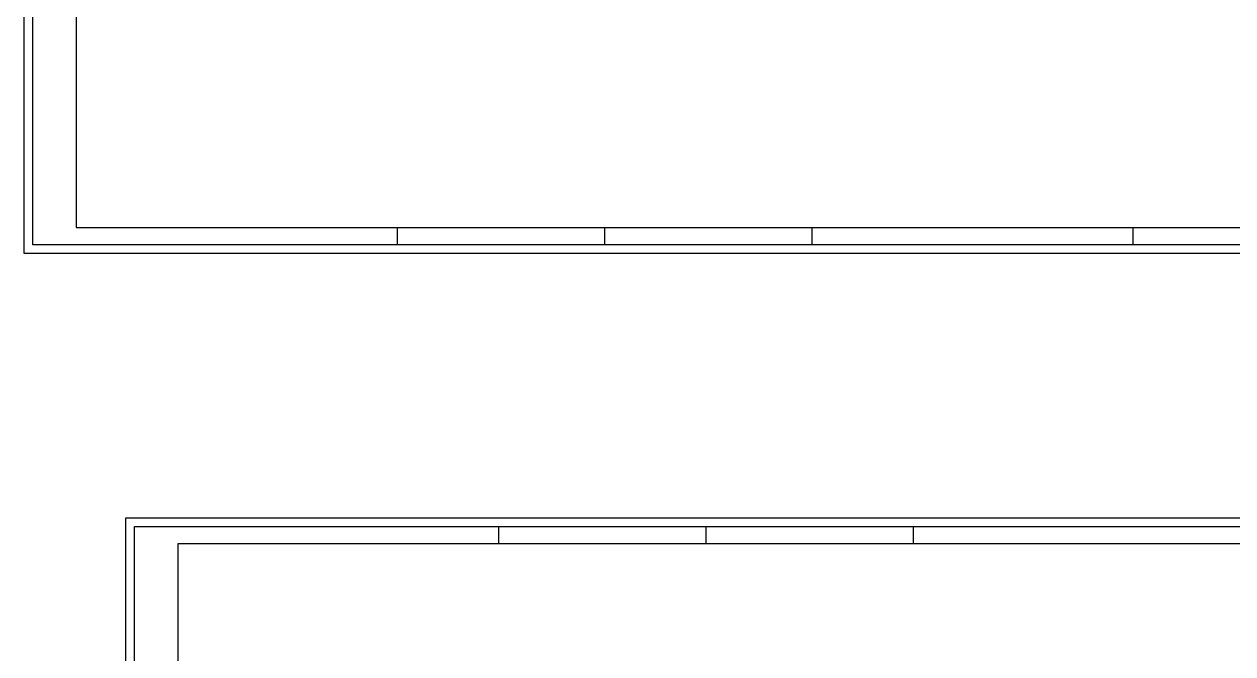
# Model space of a CAD drawing. Header units: metres. Extents: x 152 to 331, y 81 to 179.
# Drawn here: x 153.41 to 172.98, y 109.1 to 119.29 of the extents above; entities that cross this region are included whole.
import ezdxf

# ---------------------------------------------------------------- set-up
doc = ezdxf.new("R2010")
doc.units = ezdxf.units.M
doc.header["$LTSCALE"] = 0.25
doc.layers.add('0_MRG_AUX', color=7, linetype='Continuous', true_color=0xecbcd1, plot=False)
doc.layers.add('MRG_EXTERNA', color=1, linetype='Continuous')
doc.layers.add('MRG_INTERNA', color=2, linetype='Continuous')

# ---------------------------------------------------------------- blocks, each defined once
blk = doc.blocks.new('*U193')
at = {"layer": '0_MRG_AUX'}
blk.add_lwpolyline([(0.01, 851), (0.01, -0.01), (-1199, -0.01), (-1199, 851)], close=True, dxfattribs=at)
at = {"layer": 'MRG_EXTERNA'}
blk.add_lwpolyline([(-5, 846), (-5, 5), (-1194, 5), (-1194, 846)], close=True, dxfattribs=at)
at = {"layer": 'MRG_INTERNA'}
for p, q in [((-984, 836), (-984, 846)), ((-864.5, 836), (-864.5, 846)), ((-745, 836), (-745, 846)), ((-745, 836), (-745, 846)), ((-1169, 836), (-1169, 15)), ((-15, 836), (-1169, 836)), ((-1169, 15), (-15, 15)), ((-984, 15), (-984, 5)), ((-864.5, 15), (-864.5, 5)), ((-745, 15), (-745, 5)), ((-745, 15), (-745, 5)), ((-560, 15), (-560, 5))]:
    blk.add_line(p, q, dxfattribs=at)

msp = doc.modelspace()

# ---------------------------------------------------------------- block references
at = {"xscale": 0.02808167352496861, "yscale": 0.02808167352496861, "zscale": 0.02808167352496861}
for p in [(187.083, 115.579), (188.73, 87.405)]:
    msp.add_blockref('*U193', p, dxfattribs=at)

doc.saveas('drawing.dxf')
